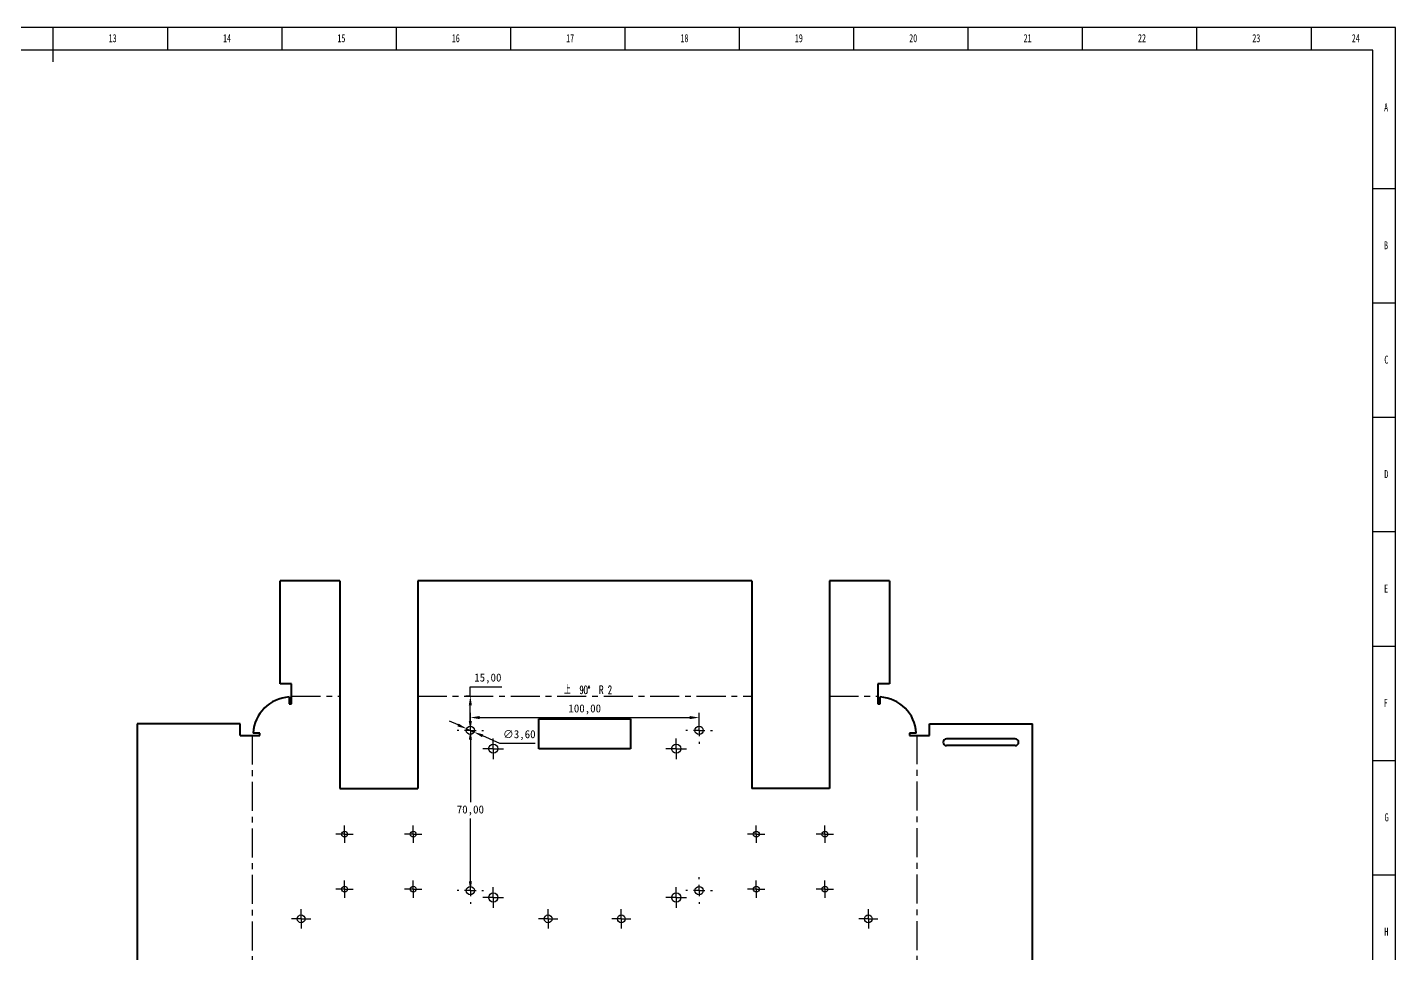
# Model space of a CAD drawing. Header units: millimetres. Extents: x 0 to 1189, y 0 to 841.
# Drawn here: x 591 to 1189, y 436 to 841 of the extents above; entities that cross this region are included whole.
import ezdxf

# ---------------------------------------------------------------- set-up
doc = ezdxf.new("R2010")
doc.units = ezdxf.units.MM
doc.header["$PDSIZE"] = -1
doc.linetypes.add('CENTERX2', pattern=[20.32, 12.7, -2.54, 2.54, -2.54])
doc.layers.add('10', color=7, linetype='Continuous')
doc.layers.add('5', color=7, linetype='Continuous')
doc.styles.add('SLDTEXTSTYLE5', font='TXT', dxfattribs={"width": 0.7})
doc.styles.add('SLDTEXTSTYLE6', font='TXT', dxfattribs={"width": 0.609091, "bigfont": 'bigfont'})
doc.dimstyles.new('ISO-25', dxfattribs={"dimtxt": 2.5, "dimasz": 2.5, "dimexe": 1.25, "dimexo": 0.625, "dimtad": 1, "dimtxsty": 'Standard', "dimcen": 2.5, "dimadec": 0, "dimazin": 0, "dimtfac": 1, "dimtmove": 0, "dimatfit": 3, "dimfxl": 1, "dimarcsym": 0})

# ---------------------------------------------------------------- blocks, each defined once
blk = doc.blocks.new('SW_CENTERMARKSYMBOL_44')
at = {"layer": '10', "color": 0}
for p, q in [((-2.5, 0), (-4.2, 0)), ((0, 0), (-2.5, 0)), ((0, 2.5), (0, 4.2)), ((0, 0), (0, 2.5)), ((0, 0), (0, -2.5)), ((0, 0), (2.5, 0)), ((2.5, 0), (4.2, 0)), ((0, -2.5), (0, -4.2))]:
    blk.add_line(p, q, dxfattribs=at)
blk = doc.blocks.new('SW_CENTERMARKSYMBOL_46')
at = {"layer": '10', "color": 0}
for p, q in [((-2.5, 0), (-4.2, 0)), ((0, 0), (-2.5, 0)), ((0, 2.5), (0, 4.2)), ((0, 0), (0, 2.5)), ((0, 0), (0, -2.5)), ((0, 0), (2.5, 0)), ((2.5, 0), (4.2, 0)), ((0, -2.5), (0, -4.2))]:
    blk.add_line(p, q, dxfattribs=at)
blk = doc.blocks.new('SW_CENTERMARKSYMBOL_47')
at = {"layer": '10', "color": 0}
for p, q in [((-2.5, 0), (-4.2, 0)), ((0, 0), (-2.5, 0)), ((0, 2.5), (0, 4.2)), ((0, 0), (0, 2.5)), ((0, 0), (0, -2.5)), ((0, 0), (2.5, 0)), ((2.5, 0), (4.2, 0)), ((0, -2.5), (0, -4.2))]:
    blk.add_line(p, q, dxfattribs=at)
blk = doc.blocks.new('SW_CENTERMARKSYMBOL_48')
at = {"layer": '10', "color": 0}
for p, q in [((-2.5, 0), (-4.2, 0)), ((0, 0), (-2.5, 0)), ((0, 2.5), (0, 4.2)), ((0, 0), (0, 2.5)), ((0, 0), (0, -2.5)), ((0, 0), (2.5, 0)), ((2.5, 0), (4.2, 0)), ((0, -2.5), (0, -4.2))]:
    blk.add_line(p, q, dxfattribs=at)
blk = doc.blocks.new('SW_CENTERMARKSYMBOL_68')
at = {"layer": '10', "color": 0}
for p, q in [((-5, 0), (-5.8, 0)), ((0, 0), (-2.5, 0)), ((0, 5), (0, 5.8)), ((0, 0), (0, 2.5)), ((0, 0), (0, -2.5)), ((0, 0), (2.5, 0)), ((5, 0), (5.8, 0)), ((0, -5), (0, -5.8))]:
    blk.add_line(p, q, dxfattribs=at)
blk = doc.blocks.new('SW_CENTERMARKSYMBOL_69')
at = {"layer": '10', "color": 0}
for p, q in [((-5, 0), (-5.8, 0)), ((0, 0), (-2.5, 0)), ((0, 5), (0, 5.8)), ((0, 0), (0, 2.5)), ((0, 0), (0, -2.5)), ((0, 0), (2.5, 0)), ((5, 0), (5.8, 0)), ((0, -5), (0, -5.8))]:
    blk.add_line(p, q, dxfattribs=at)
blk = doc.blocks.new('SW_CENTERMARKSYMBOL_70')
at = {"layer": '10', "color": 0}
for p, q in [((-5, 0), (-5.8, 0)), ((0, 0), (-2.5, 0)), ((0, 5), (0, 5.8)), ((0, 0), (0, 2.5)), ((0, 0), (0, -2.5)), ((0, 0), (2.5, 0)), ((5, 0), (5.8, 0)), ((0, -5), (0, -5.8))]:
    blk.add_line(p, q, dxfattribs=at)
blk = doc.blocks.new('SW_CENTERMARKSYMBOL_71')
at = {"layer": '10', "color": 0}
for p, q in [((-5, 0), (-5.8, 0)), ((0, 0), (-2.5, 0)), ((0, 5), (0, 5.8)), ((0, 0), (0, 2.5)), ((0, 0), (0, -2.5)), ((0, 0), (2.5, 0)), ((5, 0), (5.8, 0)), ((0, -5), (0, -5.8))]:
    blk.add_line(p, q, dxfattribs=at)
blk = doc.blocks.new('SW_CENTERMARKSYMBOL_80')
at = {"layer": '10', "color": 0}
for p, q in [((-2.5, 0), (-3.8, 0)), ((0, 0), (-2.5, 0)), ((0, 2.5), (0, 3.8)), ((0, 0), (0, 2.5)), ((0, 0), (0, -2.5)), ((0, 0), (2.5, 0)), ((2.5, 0), (3.8, 0)), ((0, -2.5), (0, -3.8))]:
    blk.add_line(p, q, dxfattribs=at)
blk = doc.blocks.new('SW_CENTERMARKSYMBOL_81')
at = {"layer": '10', "color": 0}
for p, q in [((-2.5, 0), (-3.8, 0)), ((0, 0), (-2.5, 0)), ((0, 2.5), (0, 3.8)), ((0, 0), (0, 2.5)), ((0, 0), (0, -2.5)), ((0, 0), (2.5, 0)), ((2.5, 0), (3.8, 0)), ((0, -2.5), (0, -3.8))]:
    blk.add_line(p, q, dxfattribs=at)
blk = doc.blocks.new('SW_CENTERMARKSYMBOL_82')
at = {"layer": '10', "color": 0}
for p, q in [((-2.5, 0), (-3.8, 0)), ((0, 0), (-2.5, 0)), ((0, 2.5), (0, 3.8)), ((0, 0), (0, 2.5)), ((0, 0), (0, -2.5)), ((0, 0), (2.5, 0)), ((2.5, 0), (3.8, 0)), ((0, -2.5), (0, -3.8))]:
    blk.add_line(p, q, dxfattribs=at)
blk = doc.blocks.new('SW_CENTERMARKSYMBOL_83')
at = {"layer": '10', "color": 0}
for p, q in [((-2.5, 0), (-3.8, 0)), ((0, 0), (-2.5, 0)), ((0, 2.5), (0, 3.8)), ((0, 0), (0, 2.5)), ((0, 0), (0, -2.5)), ((0, 0), (2.5, 0)), ((2.5, 0), (3.8, 0)), ((0, -2.5), (0, -3.8))]:
    blk.add_line(p, q, dxfattribs=at)
blk = doc.blocks.new('SW_CENTERMARKSYMBOL_84')
at = {"layer": '10', "color": 0}
for p, q in [((-2.5, 0), (-3.8, 0)), ((0, 0), (-2.5, 0)), ((0, 2.5), (0, 3.8)), ((0, 0), (0, 2.5)), ((0, 0), (0, -2.5)), ((0, 0), (2.5, 0)), ((2.5, 0), (3.8, 0)), ((0, -2.5), (0, -3.8))]:
    blk.add_line(p, q, dxfattribs=at)
blk = doc.blocks.new('SW_CENTERMARKSYMBOL_85')
at = {"layer": '10', "color": 0}
for p, q in [((-2.5, 0), (-3.8, 0)), ((0, 0), (-2.5, 0)), ((0, 2.5), (0, 3.8)), ((0, 0), (0, 2.5)), ((0, 0), (0, -2.5)), ((0, 0), (2.5, 0)), ((2.5, 0), (3.8, 0)), ((0, -2.5), (0, -3.8))]:
    blk.add_line(p, q, dxfattribs=at)
blk = doc.blocks.new('SW_CENTERMARKSYMBOL_86')
at = {"layer": '10', "color": 0}
for p, q in [((-2.5, 0), (-3.8, 0)), ((0, 0), (-2.5, 0)), ((0, 2.5), (0, 3.8)), ((0, 0), (0, 2.5)), ((0, 0), (0, -2.5)), ((0, 0), (2.5, 0)), ((2.5, 0), (3.8, 0)), ((0, -2.5), (0, -3.8))]:
    blk.add_line(p, q, dxfattribs=at)
blk = doc.blocks.new('SW_CENTERMARKSYMBOL_87')
at = {"layer": '10', "color": 0}
for p, q in [((-2.5, 0), (-3.8, 0)), ((0, 0), (-2.5, 0)), ((0, 2.5), (0, 3.8)), ((0, 0), (0, 2.5)), ((0, 0), (0, -2.5)), ((0, 0), (2.5, 0)), ((2.5, 0), (3.8, 0)), ((0, -2.5), (0, -3.8))]:
    blk.add_line(p, q, dxfattribs=at)
blk = doc.blocks.new('SW_CENTERMARKSYMBOL_88')
at = {"layer": '10', "color": 0}
for p, q in [((-2.5, 0), (-4.2, 0)), ((0, 0), (-2.5, 0)), ((0, 2.5), (0, 4.2)), ((0, 0), (0, 2.5)), ((0, 0), (0, -2.5)), ((0, 0), (2.5, 0)), ((2.5, 0), (4.2, 0)), ((0, -2.5), (0, -4.2))]:
    blk.add_line(p, q, dxfattribs=at)
blk = doc.blocks.new('SW_CENTERMARKSYMBOL_90')
at = {"layer": '10', "color": 0}
for p, q in [((-2.5, 0), (-4.2, 0)), ((0, 0), (-2.5, 0)), ((0, 2.5), (0, 4.2)), ((0, 0), (0, 2.5)), ((0, 0), (0, -2.5)), ((0, 0), (2.5, 0)), ((2.5, 0), (4.2, 0)), ((0, -2.5), (0, -4.2))]:
    blk.add_line(p, q, dxfattribs=at)
blk = doc.blocks.new('SW_CENTERMARKSYMBOL_91')
at = {"layer": '10', "color": 0}
for p, q in [((-2.5, 0), (-4.2, 0)), ((0, 0), (-2.5, 0)), ((0, 2.5), (0, 4.2)), ((0, 0), (0, 2.5)), ((0, 0), (0, -2.5)), ((0, 0), (2.5, 0)), ((2.5, 0), (4.2, 0)), ((0, -2.5), (0, -4.2))]:
    blk.add_line(p, q, dxfattribs=at)
blk = doc.blocks.new('SW_CENTERMARKSYMBOL_92')
at = {"layer": '10', "color": 0}
for p, q in [((-2.5, 0), (-4.2, 0)), ((0, 0), (-2.5, 0)), ((0, 2.5), (0, 4.2)), ((0, 0), (0, 2.5)), ((0, 0), (0, -2.5)), ((0, 0), (2.5, 0)), ((2.5, 0), (4.2, 0)), ((0, -2.5), (0, -4.2))]:
    blk.add_line(p, q, dxfattribs=at)
blk = doc.blocks.new('SW_CENTERMARKSYMBOL_112')
at = {"layer": '10', "color": 0}
for p, q in [((-5, 0), (-5.8, 0)), ((0, 0), (-2.5, 0)), ((0, 5), (0, 5.8)), ((0, 0), (0, 2.5)), ((0, 0), (0, -2.5)), ((0, 0), (2.5, 0)), ((5, 0), (5.8, 0)), ((0, -5), (0, -5.8))]:
    blk.add_line(p, q, dxfattribs=at)
blk = doc.blocks.new('SW_CENTERMARKSYMBOL_113')
at = {"layer": '10', "color": 0}
for p, q in [((-5, 0), (-5.8, 0)), ((0, 0), (-2.5, 0)), ((0, 5), (0, 5.8)), ((0, 0), (0, 2.5)), ((0, 0), (0, -2.5)), ((0, 0), (2.5, 0)), ((5, 0), (5.8, 0)), ((0, -5), (0, -5.8))]:
    blk.add_line(p, q, dxfattribs=at)
blk = doc.blocks.new('SW_CENTERMARKSYMBOL_114')
at = {"layer": '10', "color": 0}
for p, q in [((-5, 0), (-5.8, 0)), ((0, 0), (-2.5, 0)), ((0, 5), (0, 5.8)), ((0, 0), (0, 2.5)), ((0, 0), (0, -2.5)), ((0, 0), (2.5, 0)), ((5, 0), (5.8, 0)), ((0, -5), (0, -5.8))]:
    blk.add_line(p, q, dxfattribs=at)
blk = doc.blocks.new('SW_CENTERMARKSYMBOL_115')
at = {"layer": '10', "color": 0}
for p, q in [((-5, 0), (-5.8, 0)), ((0, 0), (-2.5, 0)), ((0, 5), (0, 5.8)), ((0, 0), (0, 2.5)), ((0, 0), (0, -2.5)), ((0, 0), (2.5, 0)), ((5, 0), (5.8, 0)), ((0, -5), (0, -5.8))]:
    blk.add_line(p, q, dxfattribs=at)
blk = doc.blocks.new('SW_CENTERMARKSYMBOL_124')
at = {"layer": '10', "color": 0}
for p, q in [((-2.5, 0), (-3.8, 0)), ((0, 0), (-2.5, 0)), ((0, 2.5), (0, 3.8)), ((0, 0), (0, 2.5)), ((0, 0), (0, -2.5)), ((0, 0), (2.5, 0)), ((2.5, 0), (3.8, 0)), ((0, -2.5), (0, -3.8))]:
    blk.add_line(p, q, dxfattribs=at)
blk = doc.blocks.new('SW_CENTERMARKSYMBOL_125')
at = {"layer": '10', "color": 0}
for p, q in [((-2.5, 0), (-3.8, 0)), ((0, 0), (-2.5, 0)), ((0, 2.5), (0, 3.8)), ((0, 0), (0, 2.5)), ((0, 0), (0, -2.5)), ((0, 0), (2.5, 0)), ((2.5, 0), (3.8, 0)), ((0, -2.5), (0, -3.8))]:
    blk.add_line(p, q, dxfattribs=at)
blk = doc.blocks.new('SW_CENTERMARKSYMBOL_126')
at = {"layer": '10', "color": 0}
for p, q in [((-2.5, 0), (-3.8, 0)), ((0, 0), (-2.5, 0)), ((0, 2.5), (0, 3.8)), ((0, 0), (0, 2.5)), ((0, 0), (0, -2.5)), ((0, 0), (2.5, 0)), ((2.5, 0), (3.8, 0)), ((0, -2.5), (0, -3.8))]:
    blk.add_line(p, q, dxfattribs=at)
blk = doc.blocks.new('SW_CENTERMARKSYMBOL_127')
at = {"layer": '10', "color": 0}
for p, q in [((-2.5, 0), (-3.8, 0)), ((0, 0), (-2.5, 0)), ((0, 2.5), (0, 3.8)), ((0, 0), (0, 2.5)), ((0, 0), (0, -2.5)), ((0, 0), (2.5, 0)), ((2.5, 0), (3.8, 0)), ((0, -2.5), (0, -3.8))]:
    blk.add_line(p, q, dxfattribs=at)
blk = doc.blocks.new('SW_CENTERMARKSYMBOL_128')
at = {"layer": '10', "color": 0}
for p, q in [((-2.5, 0), (-3.8, 0)), ((0, 0), (-2.5, 0)), ((0, 2.5), (0, 3.8)), ((0, 0), (0, 2.5)), ((0, 0), (0, -2.5)), ((0, 0), (2.5, 0)), ((2.5, 0), (3.8, 0)), ((0, -2.5), (0, -3.8))]:
    blk.add_line(p, q, dxfattribs=at)
blk = doc.blocks.new('SW_CENTERMARKSYMBOL_129')
at = {"layer": '10', "color": 0}
for p, q in [((-2.5, 0), (-3.8, 0)), ((0, 0), (-2.5, 0)), ((0, 2.5), (0, 3.8)), ((0, 0), (0, 2.5)), ((0, 0), (0, -2.5)), ((0, 0), (2.5, 0)), ((2.5, 0), (3.8, 0)), ((0, -2.5), (0, -3.8))]:
    blk.add_line(p, q, dxfattribs=at)
blk = doc.blocks.new('SW_CENTERMARKSYMBOL_130')
at = {"layer": '10', "color": 0}
for p, q in [((-2.5, 0), (-3.8, 0)), ((0, 0), (-2.5, 0)), ((0, 2.5), (0, 3.8)), ((0, 0), (0, 2.5)), ((0, 0), (0, -2.5)), ((0, 0), (2.5, 0)), ((2.5, 0), (3.8, 0)), ((0, -2.5), (0, -3.8))]:
    blk.add_line(p, q, dxfattribs=at)
blk = doc.blocks.new('SW_CENTERMARKSYMBOL_131')
at = {"layer": '10', "color": 0}
for p, q in [((-2.5, 0), (-3.8, 0)), ((0, 0), (-2.5, 0)), ((0, 2.5), (0, 3.8)), ((0, 0), (0, 2.5)), ((0, 0), (0, -2.5)), ((0, 0), (2.5, 0)), ((2.5, 0), (3.8, 0)), ((0, -2.5), (0, -3.8))]:
    blk.add_line(p, q, dxfattribs=at)
blk = doc.blocks.new('*D161')
at = {"color": 0, "lineweight": -2, "transparency": 16777216}
for p, q in [((784.46, 548.77), (784.46, 552.85)), ((784.46, 552.85), (798.23, 552.85)), ((784.48, 548.77), (782.46, 548.77)), ((784.46, 537.85), (784.46, 544.69)), ((784.48, 533.77), (782.46, 533.77))]:
    blk.add_line(p, q, dxfattribs=at)
at = {"color": 0, "transparency": 16777216}
for points in [[(783.78, 544.69), (785.14, 544.69), (784.46, 548.77)], [(783.78, 537.85), (785.14, 537.85), (784.46, 533.77)]]:
    blk.add_solid(points, dxfattribs=at)
at = {"layer": 'Defpoints', "color": 0, "transparency": 16777216}
for p in [(784.46, 548.77), (784.48, 548.77), (784.48, 533.77)]:
    blk.add_point(p, dxfattribs=at)
at = {"color": 0, "transparency": 16777216, "insert": (792.11, 556.42), "char_height": 3.5, "attachment_point": 5}
blk.add_mtext('15,00', dxfattribs=at)
blk = doc.blocks.new('*D162')
at = {"color": 0, "lineweight": -2, "transparency": 16777216}
for p, q in [((784.48, 533.77), (784.48, 541.38)), ((788.56, 539.38), (880.4, 539.38)), ((884.48, 533.77), (884.48, 541.38))]:
    blk.add_line(p, q, dxfattribs=at)
at = {"color": 0, "transparency": 16777216}
for points in [[(788.56, 540.06), (788.56, 538.7), (784.48, 539.38)], [(880.4, 540.06), (880.4, 538.7), (884.48, 539.38)]]:
    blk.add_solid(points, dxfattribs=at)
at = {"layer": 'Defpoints', "color": 0, "transparency": 16777216}
for p in [(884.48, 539.38), (784.48, 533.77), (884.48, 533.77)]:
    blk.add_point(p, dxfattribs=at)
at = {"color": 0, "transparency": 16777216, "insert": (834.48, 542.94), "char_height": 3.5, "attachment_point": 5}
blk.add_mtext('100,00', dxfattribs=at)
blk = doc.blocks.new('*D163')
at = {"color": 0, "lineweight": -2, "transparency": 16777216}
for p, q in [((784.48, 533.77), (786.48, 533.77)), ((784.48, 529.69), (784.48, 502.34)), ((784.48, 467.85), (784.48, 495.2)), ((784.48, 463.77), (786.48, 463.77))]:
    blk.add_line(p, q, dxfattribs=at)
at = {"color": 0, "transparency": 16777216}
for points in [[(783.8, 529.69), (785.16, 529.69), (784.48, 533.77)], [(783.8, 467.85), (785.16, 467.85), (784.48, 463.77)]]:
    blk.add_solid(points, dxfattribs=at)
at = {"layer": 'Defpoints', "color": 0, "transparency": 16777216}
for p in [(784.48, 533.77), (784.48, 463.77), (784.48, 463.77)]:
    blk.add_point(p, dxfattribs=at)
at = {"color": 0, "transparency": 16777216, "insert": (784.48, 498.77), "char_height": 3.5, "attachment_point": 5}
blk.add_mtext('70,00', dxfattribs=at)
blk = doc.blocks.new('*D169')
at = {"color": 0, "lineweight": -2, "transparency": 16777216}
for p, q in [((310.76, 569.82), (308.74, 569.82)), ((310.74, 569.82), (310.74, 573.9)), ((310.74, 573.9), (324.52, 573.9)), ((310.74, 558.9), (310.74, 565.74)), ((310.76, 554.82), (308.74, 554.82)), ((435.76, 485.47), (435.76, 487.47)), ((439.84, 485.47), (461.68, 485.47)), ((465.76, 485.47), (465.76, 487.47)), ((874.48, 346.06), (876.48, 346.06)), ((874.48, 341.98), (874.48, 317.12)), ((874.48, 285.14), (874.48, 309.99)), ((874.48, 281.06), (876.48, 281.06))]:
    blk.add_line(p, q, dxfattribs=at)
at = {"color": 0, "transparency": 16777216}
for points in [[(310.06, 565.74), (311.42, 565.74), (310.74, 569.82)], [(310.06, 558.9), (311.42, 558.9), (310.74, 554.82)], [(439.84, 486.15), (439.84, 484.79), (435.76, 485.47)], [(461.68, 486.15), (461.68, 484.79), (465.76, 485.47)], [(873.8, 341.98), (875.16, 341.98), (874.48, 346.06)], [(873.8, 285.14), (875.16, 285.14), (874.48, 281.06)]]:
    blk.add_solid(points, dxfattribs=at)
at = {"layer": 'Defpoints', "color": 0, "transparency": 16777216}
for p in [(310.74, 569.82), (310.76, 569.82), (310.76, 554.82), (435.76, 485.47), (465.76, 485.47), (465.76, 485.47), (874.48, 346.06), (874.48, 346.06), (874.48, 281.06)]:
    blk.add_point(p, dxfattribs=at)
at = {"color": 0, "transparency": 16777216, "char_height": 3.5, "attachment_point": 5}
for s, insert in [('15,00', (318.39, 577.47)), ('30,00', (450.76, 489.03)), ('65,00', (874.48, 313.56))]:
    blk.add_mtext(s, dxfattribs=dict(at, insert=insert))
blk = doc.blocks.new('SW_CENTERMARKSYMBOL_61')
at = {"layer": '10', "color": 0}
for p, q in [((-2.5, 0), (-4.5, 0)), ((0, 0), (-2.5, 0)), ((0, 2.5), (0, 4.5)), ((0, 0), (0, 2.5)), ((0, 0), (0, -2.5)), ((0, 0), (2.5, 0)), ((2.5, 0), (4.5, 0)), ((0, -2.5), (0, -4.5))]:
    blk.add_line(p, q, dxfattribs=at)
blk = doc.blocks.new('SW_CENTERMARKSYMBOL_62')
at = {"layer": '10', "color": 0}
for p, q in [((-2.5, 0), (-4.5, 0)), ((0, 0), (-2.5, 0)), ((0, 2.5), (0, 4.5)), ((0, 0), (0, 2.5)), ((0, 0), (0, -2.5)), ((0, 0), (2.5, 0)), ((2.5, 0), (4.5, 0)), ((0, -2.5), (0, -4.5))]:
    blk.add_line(p, q, dxfattribs=at)
blk = doc.blocks.new('SW_CENTERMARKSYMBOL_63')
at = {"layer": '10', "color": 0}
for p, q in [((-2.5, 0), (-4.5, 0)), ((0, 0), (-2.5, 0)), ((0, 2.5), (0, 4.5)), ((0, 0), (0, 2.5)), ((0, 0), (0, -2.5)), ((0, 0), (2.5, 0)), ((2.5, 0), (4.5, 0)), ((0, -2.5), (0, -4.5))]:
    blk.add_line(p, q, dxfattribs=at)
blk = doc.blocks.new('SW_CENTERMARKSYMBOL_67')
at = {"layer": '10', "color": 0}
for p, q in [((-2.5, 0), (-4.5, 0)), ((0, 0), (-2.5, 0)), ((0, 2.5), (0, 4.5)), ((0, 0), (0, 2.5)), ((0, 0), (0, -2.5)), ((0, 0), (2.5, 0)), ((2.5, 0), (4.5, 0)), ((0, -2.5), (0, -4.5))]:
    blk.add_line(p, q, dxfattribs=at)
blk = doc.blocks.new('SW_CENTERMARKSYMBOL_105')
at = {"layer": '10', "color": 0}
for p, q in [((-2.5, 0), (-4.5, 0)), ((0, 0), (-2.5, 0)), ((0, 2.5), (0, 4.5)), ((0, 0), (0, 2.5)), ((0, 0), (0, -2.5)), ((0, 0), (2.5, 0)), ((2.5, 0), (4.5, 0)), ((0, -2.5), (0, -4.5))]:
    blk.add_line(p, q, dxfattribs=at)
blk = doc.blocks.new('SW_CENTERMARKSYMBOL_106')
at = {"layer": '10', "color": 0}
for p, q in [((-2.5, 0), (-4.5, 0)), ((0, 0), (-2.5, 0)), ((0, 2.5), (0, 4.5)), ((0, 0), (0, 2.5)), ((0, 0), (0, -2.5)), ((0, 0), (2.5, 0)), ((2.5, 0), (4.5, 0)), ((0, -2.5), (0, -4.5))]:
    blk.add_line(p, q, dxfattribs=at)
blk = doc.blocks.new('SW_CENTERMARKSYMBOL_107')
at = {"layer": '10', "color": 0}
for p, q in [((-2.5, 0), (-4.5, 0)), ((0, 0), (-2.5, 0)), ((0, 2.5), (0, 4.5)), ((0, 0), (0, 2.5)), ((0, 0), (0, -2.5)), ((0, 0), (2.5, 0)), ((2.5, 0), (4.5, 0)), ((0, -2.5), (0, -4.5))]:
    blk.add_line(p, q, dxfattribs=at)
blk = doc.blocks.new('SW_CENTERMARKSYMBOL_111')
at = {"layer": '10', "color": 0}
for p, q in [((-2.5, 0), (-4.5, 0)), ((0, 0), (-2.5, 0)), ((0, 2.5), (0, 4.5)), ((0, 0), (0, 2.5)), ((0, 0), (0, -2.5)), ((0, 0), (2.5, 0)), ((2.5, 0), (4.5, 0)), ((0, -2.5), (0, -4.5))]:
    blk.add_line(p, q, dxfattribs=at)
blk = doc.blocks.new('*D172')
at = {"color": 0, "lineweight": -2, "transparency": 16777216}
for p, q in [((779.1, 536.14), (775.36, 537.79)), ((782.83, 534.5), (786.12, 533.04)), ((797.33, 528.1), (789.86, 531.4)), ((812.85, 528.1), (797.33, 528.1))]:
    blk.add_line(p, q, dxfattribs=at)
at = {"color": 0, "transparency": 16777216}
for points in [[(779.37, 536.76), (778.82, 535.52), (782.83, 534.5)], [(790.13, 532.02), (789.58, 530.77), (786.12, 533.04)]]:
    blk.add_solid(points, dxfattribs=at)
at = {"layer": 'Defpoints', "color": 0, "transparency": 16777216}
for p in [(782.83, 534.5), (786.12, 533.04)]:
    blk.add_point(p, dxfattribs=at)
at = {"color": 0, "transparency": 16777216, "insert": (805.85, 531.67), "char_height": 3.5, "attachment_point": 5}
blk.add_mtext('∅3,60', dxfattribs=at)

msp = doc.modelspace()

# ---------------------------------------------------------------- linework, layer by layer
at = {"color": 7, "linetype": 'Continuous', "lineweight": 40}
for p, q in [((701.276, 554.126), (701.276, 599.126)), ((727.476, 599.126), (701.276, 599.126)), ((727.476, 599.126), (727.476, 508.413)), ((761.476, 599.126), (761.476, 508.413)), ((907.476, 599.126), (761.476, 599.126)), ((907.476, 599.126), (907.476, 508.413)), ((941.476, 599.126), (941.476, 508.413)), ((967.676, 599.126), (941.476, 599.126)), ((967.676, 599.126), (967.676, 554.126)), ((706.276, 554.126), (701.276, 554.126)), ((706.276, 545.413), (706.276, 554.126)), ((967.676, 554.126), (962.676, 554.126)), ((962.676, 554.126), (962.676, 545.413)), ((705.276, 548.384), (705.276, 545.413)), ((705.276, 545.413), (706.276, 545.413)), ((962.676, 545.413), (963.676, 545.413)), ((963.676, 545.413), (963.676, 548.384)), ((814.476, 538.77), (854.476, 538.77)), ((814.476, 525.77), (814.476, 538.77)), ((854.476, 538.77), (854.476, 525.77)), ((638.763, 536.613), (638.763, 270.213)), ((683.763, 536.613), (638.763, 536.613)), ((683.763, 531.613), (683.763, 536.613)), ((692.476, 532.613), (689.506, 532.613)), ((692.476, 531.613), (692.476, 532.613)), ((979.446, 532.613), (976.476, 532.613)), ((976.476, 532.613), (976.476, 531.613)), ((985.188, 531.613), (985.188, 536.613)), ((985.188, 536.613), (1030.188, 536.613)), ((1030.188, 270.213), (1030.188, 536.613)), ((683.763, 531.613), (692.476, 531.613)), ((976.476, 531.613), (985.188, 531.613)), ((1022.688, 530.113), (992.688, 530.113)), ((1022.688, 527.113), (992.688, 527.113)), ((854.476, 525.77), (814.476, 525.77)), ((727.476, 508.413), (761.476, 508.413)), ((941.476, 508.413), (907.476, 508.413))]:
    msp.add_line(p, q, dxfattribs=at)
at = {"color": 7, "linetype": 'CENTERX2'}
for p, q in [((706.276, 548.77), (727.476, 548.77)), ((761.476, 548.77), (907.476, 548.77)), ((941.476, 548.77), (962.676, 548.77)), ((689.12, 531.613), (689.12, 275.213)), ((979.832, 275.213), (979.832, 531.613))]:
    msp.add_line(p, q, dxfattribs=at)
at = {"color": 7, "linetype": 'Continuous', "lineweight": 25}
for centre, radius in [((784.476, 533.77), 1.8), ((884.476, 533.77), 1.8), ((794.476, 525.77), 2), ((874.476, 525.77), 2), ((729.476, 488.413), 1.3), ((759.476, 488.413), 1.3), ((909.476, 488.413), 1.3), ((939.476, 488.413), 1.3), ((729.476, 464.413), 1.3), ((759.476, 464.413), 1.3), ((784.476, 463.77), 1.8), ((794.476, 460.77), 2), ((874.476, 460.77), 2), ((884.476, 463.77), 1.8), ((909.476, 464.413), 1.3), ((939.476, 464.413), 1.3), ((710.476, 451.413), 1.7), ((818.476, 451.413), 1.7), ((850.476, 451.413), 1.7), ((958.476, 451.413), 1.7)]:
    msp.add_circle(centre, radius, dxfattribs=at)
at = {"color": 7, "linetype": 'Continuous', "lineweight": 40}
for centre, radius, start, end in [((706.276, 531.613), 16.8, 93.41248, 176.58752), ((962.676, 531.613), 16.8, 3.41248, 86.58752), ((992.688, 528.613), 1.5, 90, 270), ((1022.688, 528.613), 1.5, 270, 90)]:
    msp.add_arc(centre, radius, start, end, dxfattribs=at)
at = {"layer": '5', "color": 7}
for p, q in [((1189, 841), (0, 841)), ((1189, 0), (1189, 841))]:
    msp.add_line(p, q, dxfattribs=at)
at = {"layer": '5', "lineweight": 25}
msp.add_line((602, 841), (602, 826), dxfattribs=at)
at = {"layer": '5'}
for p, q in [((652, 841), (652, 831.05)), ((702, 841), (702, 831.05)), ((752, 841), (752, 831.05)), ((802, 841), (802, 831.05)), ((852, 841), (852, 831.05)), ((902, 841), (902, 831.05)), ((952, 841), (952, 831.05)), ((1002, 841), (1002, 831.05)), ((1052, 841), (1052, 831.05)), ((1102, 841), (1102, 831.05)), ((1152, 841), (1152, 831.05)), ((1189, 770.5), (1179, 770.5)), ((1189, 720.5), (1179, 720.5)), ((1189, 670.5), (1179, 670.5)), ((1189, 620.5), (1179, 620.5)), ((1189, 570.5), (1179, 570.5)), ((1189, 520.5), (1179, 520.5)), ((1189, 470.5), (1179, 470.5))]:
    msp.add_line(p, q, dxfattribs=at)
at = {"layer": '5', "color": 7, "lineweight": 25}
for p, q in [((1179, 831.05), (25, 831.05)), ((1179, 10), (1179, 831.05))]:
    msp.add_line(p, q, dxfattribs=at)

# ---------------------------------------------------------------- block references
at = {"layer": '10'}
for name, p in [('SW_CENTERMARKSYMBOL_71', (784.476, 533.77)), ('SW_CENTERMARKSYMBOL_115', (784.476, 533.77)), ('SW_CENTERMARKSYMBOL_68', (884.476, 533.77)), ('SW_CENTERMARKSYMBOL_112', (884.476, 533.77)), ('SW_CENTERMARKSYMBOL_87', (729.476, 488.413)), ('SW_CENTERMARKSYMBOL_131', (729.476, 488.413)), ('SW_CENTERMARKSYMBOL_86', (759.476, 488.413)), ('SW_CENTERMARKSYMBOL_130', (759.476, 488.413)), ('SW_CENTERMARKSYMBOL_83', (909.476, 488.413)), ('SW_CENTERMARKSYMBOL_127', (909.476, 488.413)), ('SW_CENTERMARKSYMBOL_82', (939.476, 488.413)), ('SW_CENTERMARKSYMBOL_126', (939.476, 488.413)), ('SW_CENTERMARKSYMBOL_84', (729.476, 464.413)), ('SW_CENTERMARKSYMBOL_128', (729.476, 464.413)), ('SW_CENTERMARKSYMBOL_85', (759.476, 464.413)), ('SW_CENTERMARKSYMBOL_129', (759.476, 464.413)), ('SW_CENTERMARKSYMBOL_70', (784.476, 463.77)), ('SW_CENTERMARKSYMBOL_114', (784.476, 463.77)), ('SW_CENTERMARKSYMBOL_69', (884.476, 463.77)), ('SW_CENTERMARKSYMBOL_113', (884.476, 463.77)), ('SW_CENTERMARKSYMBOL_80', (909.476, 464.413)), ('SW_CENTERMARKSYMBOL_124', (909.476, 464.413)), ('SW_CENTERMARKSYMBOL_81', (939.476, 464.413)), ('SW_CENTERMARKSYMBOL_125', (939.476, 464.413)), ('SW_CENTERMARKSYMBOL_44', (710.476, 451.413)), ('SW_CENTERMARKSYMBOL_88', (710.476, 451.413)), ('SW_CENTERMARKSYMBOL_48', (818.476, 451.413)), ('SW_CENTERMARKSYMBOL_92', (818.476, 451.413)), ('SW_CENTERMARKSYMBOL_47', (850.476, 451.413)), ('SW_CENTERMARKSYMBOL_91', (850.476, 451.413)), ('SW_CENTERMARKSYMBOL_46', (958.476, 451.413)), ('SW_CENTERMARKSYMBOL_90', (958.476, 451.413))]:
    msp.add_blockref(name, p, dxfattribs=at)
at = {"layer": '10', "xscale": -1, "rotation": 180}
for name, p in [('SW_CENTERMARKSYMBOL_62', (794.476, 525.77)), ('SW_CENTERMARKSYMBOL_106', (794.476, 525.77)), ('SW_CENTERMARKSYMBOL_61', (874.476, 525.77)), ('SW_CENTERMARKSYMBOL_105', (874.476, 525.77)), ('SW_CENTERMARKSYMBOL_63', (794.476, 460.77)), ('SW_CENTERMARKSYMBOL_107', (794.476, 460.77)), ('SW_CENTERMARKSYMBOL_67', (874.476, 460.77)), ('SW_CENTERMARKSYMBOL_111', (874.476, 460.77))]:
    msp.add_blockref(name, p, dxfattribs=at)

# ---------------------------------------------------------------- texts
at = {"color": 7, "linetype": 'Continuous', "lineweight": 0, "insert": (835.898, 553.207), "char_height": 3.5, "attachment_point": 2, "style": 'SLDTEXTSTYLE6'}
msp.add_mtext('上  90°  R 2', dxfattribs=at)
at = {"layer": '10', "char_height": 3.5, "attachment_point": 2, "style": 'SLDTEXTSTYLE5'}
for s, insert in [('13', (628.089, 838.032)), ('14', (678.089, 838.032)), ('15', (728.089, 838.032)), ('16', (778.091, 838.032)), ('17', (828.091, 838.032)), ('18', (878.091, 838.032)), ('19', (928.091, 838.032)), ('20', (978.089, 838.032)), ('21', (1028.089, 838.032)), ('22', (1078.089, 838.032)), ('23', (1128.089, 838.032)), ('24', (1171.589, 838.032)), ('A', (1184.82, 807.782)), ('B', (1184.82, 747.532)), ('C', (1184.927, 697.532)), ('D', (1184.93, 647.532)), ('E', (1184.818, 597.532)), ('F', (1184.724, 547.532)), ('G', (1185.039, 497.532)), ('H', (1184.93, 447.532))]:
    msp.add_mtext(s, dxfattribs=dict(at, insert=insert))

# ---------------------------------------------------------------- dimensions: what is measured, and where the dimension line sits
at = {"color": 1}
dim = msp.add_linear_dim(base=(465.759, 485.467), p1=(435.759, 485.467), p2=(465.759, 485.467), dimstyle='ISO-25', override={"dimtxt": 3.5, "dimasz": 4.08, "dimexe": 2, "dimexo": 0, "dimgap": 1.524, "dimtih": 1, "dimtoh": 1, "dimzin": 0, "dimadec": 2, "dimtzin": 0}, dxfattribs=at)
dim.commit()
dim.dimension.update_dxf_attribs({"geometry": '*D169', "text_midpoint": (450.759, 489.033)})
for base, p1, p2, picture, middle in [((874.476, 346.057), (874.476, 281.057), (874.476, 346.057), '*D169', (874.476, 313.557)), ((310.742, 569.824), (310.759, 554.824), (310.759, 569.824), '*D169', (318.391, 577.469)), ((784.459, 548.77), (784.476, 533.77), (784.476, 548.77), '*D161', (792.108, 556.415)), ((784.476, 463.77), (784.476, 533.77), (784.476, 463.77), '*D163', (784.476, 498.77))]:
    dim = msp.add_linear_dim(base=base, p1=p1, p2=p2, angle=90, dimstyle='ISO-25', override={"dimtxt": 3.5, "dimasz": 4.08, "dimexe": 2, "dimexo": 0, "dimgap": 1.524, "dimtih": 1, "dimtoh": 1, "dimzin": 0, "dimadec": 2, "dimtzin": 0}, dxfattribs=at)
    dim.commit()
    dim.dimension.update_dxf_attribs({"geometry": picture, "text_midpoint": middle})
dim = msp.add_linear_dim(base=(884.476, 539.377), p1=(784.476, 533.77), p2=(884.476, 533.77), dimstyle='ISO-25', override={"dimtxt": 3.5, "dimasz": 4.08, "dimexe": 2, "dimexo": 0, "dimgap": 1.524, "dimtih": 1, "dimtoh": 1, "dimzin": 0, "dimadec": 2, "dimtzin": 0}, dxfattribs=at)
dim.commit()
dim.dimension.update_dxf_attribs({"geometry": '*D162', "text_midpoint": (834.476, 539.377), "dimtype": 160})
dim = msp.add_diameter_dim_2p(p1=(782.829, 534.496), p2=(786.123, 533.043), dimstyle='ISO-25', override={"dimtxt": 3.5, "dimasz": 4.08, "dimexe": 2, "dimexo": 0, "dimgap": 1.524, "dimtih": 1, "dimtoh": 1, "dimzin": 0, "dimadec": 2, "dimtzin": 0}, dxfattribs=at)
dim.commit()
dim.dimension.update_dxf_attribs({"geometry": '*D172', "text_midpoint": (805.849, 528.103), "dimtype": 163})

doc.saveas('drawing.dxf')
